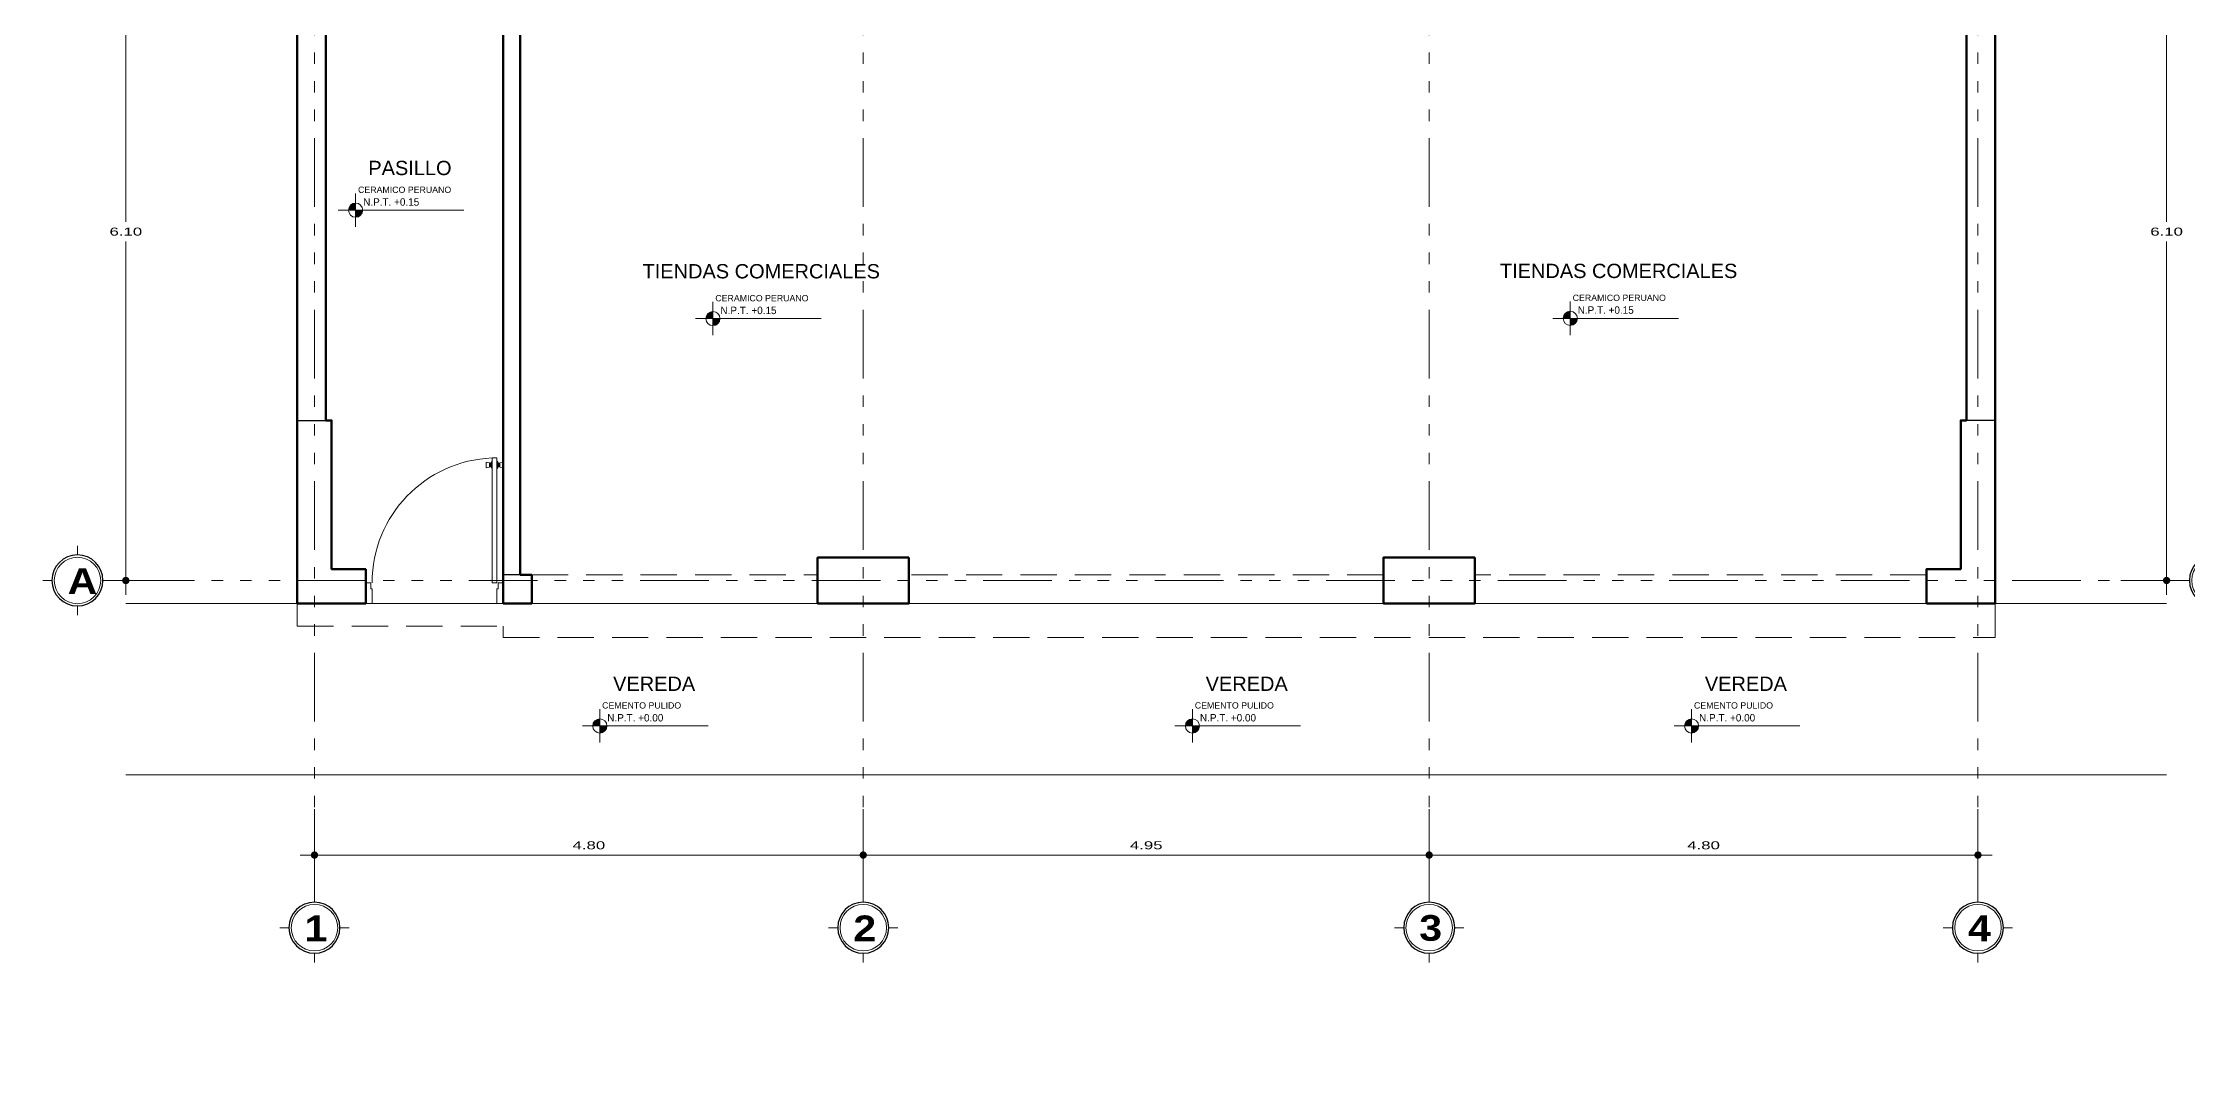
# Model space of a CAD drawing. Header units: millimetres. Extents: x 2325 to 2353, y 1262 to 1382.
# Drawn here: x 2324.55 to 2343.3, y 1303.01 to 1311.87 of the extents above; entities that cross this region are included whole.
import ezdxf

# ---------------------------------------------------------------- set-up
doc = ezdxf.new("R2010")
doc.units = ezdxf.units.MM
for name, pattern in [('ACAD_ISO14W100', [24, 12, -3, 0, -3, 0, -3, 0, -3]), ('CONTINUA', [0]), ('LÍNEAS_OCULTAS2', [4.7625, 3.175, -1.5875])]:
    doc.linetypes.add(name, pattern=pattern)
doc.layers.get('Defpoints').update_dxf_attribs({"lineweight": 0})
for name, color, linetype, lineweight in [('columnas', 152, 'Continuous', 30), ('cotas', 7, 'Continuous', 0), ('LEJANO-EJES', 191, 'Continuous', 0), ('lineas entrecortadas', 7, 'LÍNEAS_OCULTAS2', 0), ('muro alto', 42, 'Continuous', 53), ('PLUMA  01', 255, 'Continuous', 9), ('pluma 01', 7, 'Continuous', 9), ('TEXTOS', 7, 'Continuous', 0)]:
    doc.layers.add(name, color=color, linetype=linetype, lineweight=lineweight)
doc.layers.add('PUERTAS', color=7, linetype='Continuous', lineweight=0, true_color=0x4242ff)
doc.layers.add('texto', color=4, linetype='Continuous')
doc.styles.add('Roberto', font='swissel.ttf', dxfattribs={"width": 1.5})
doc.styles.get("Standard").update_dxf_attribs({"font": 'arial.ttf'})
doc.styles.add('style1', font='romans.shx', dxfattribs={"height": 0.05})
doc.styles.add('style2', font='arial.ttf')
doc.dimstyles.new('ejes cortos', dxfattribs={"dimscale": 0, "dimtxt": 0.07, "dimasz": 0.05, "dimexe": 0.12, "dimexo": 0.1, "dimgap": 0.05, "dimtad": 1, "dimtih": 1, "dimtoh": 1, "dimzin": 4, "dimdsep": 46, "dimtxsty": 'Roberto', "dimblk": 'ARROW', "dimcen": 0.05, "dimclrd": 7, "dimclre": 7, "dimclrt": 7, "dimaunit": 1, "dimadec": 3, "dimazin": 1, "dimtfac": 1, "dimtix": 1, "dimtofl": 0, "dimtmove": 0, "dimatfit": 3, "dimldrblk": 'ARROW', "dimfxl": 0.4, "dimfxlon": 1, "dimtolj": 1, "dimtzin": 4, "dimlwd": 5, "dimlwe": 0, "dimarcsym": 0})

# ---------------------------------------------------------------- blocks, each defined once
blk = doc.blocks.new('P-100')
at = {"layer": 'PUERTAS'}
for p, q in [((0.045, 0), (0, 0)), ((0.045, -0.105), (0.045, 0)), ((0.955, 0), (1, 0)), ((0.955, -0.105), (0.955, 0)), ((0.035, -0.15), (0, -0.15)), ((0.045, -0.105), (0.035, -0.105)), ((0.035, -0.15), (0.035, -0.105)), ((0.045, -0.15), (0.045, -1.06)), ((0.045, -0.15), (0.08, -0.15)), ((0.08, -1.06), (0.08, -0.15)), ((0.955, -0.105), (0.965, -0.105)), ((0.965, -0.15), (0.965, -0.105)), ((0.965, -0.15), (1, -0.15)), ((0.001, -1.028), (0.001, -0.988)), ((0.025, -0.993), (0.001, -0.988)), ((0.025, -1.023), (0.001, -1.028)), ((0.025, -1), (0.025, -0.993)), ((0.029, -1), (0.025, -1)), ((0.025, -1), (0.025, -1.017)), ((0.029, -1.017), (0.025, -1.017)), ((0.025, -1.017), (0.025, -1.023)), ((0.029, -1), (0.029, -0.997)), ((0.033, -0.997), (0.029, -0.997)), ((0.029, -1), (0.029, -1.017)), ((0.029, -1.017), (0.029, -1.019)), ((0.033, -1.019), (0.029, -1.019)), ((0.037, -0.994), (0.033, -0.994)), ((0.033, -0.997), (0.033, -0.994)), ((0.033, -0.997), (0.033, -1.019)), ((0.033, -1.019), (0.033, -1.023)), ((0.037, -1.023), (0.033, -1.023)), ((0.043, -0.982), (0.037, -0.994)), ((0.037, -0.994), (0.037, -1.023)), ((0.043, -1.035), (0.037, -1.023)), ((0.043, -0.982), (0.043, -1.035)), ((0.045, -0.982), (0.043, -0.982)), ((0.045, -1.035), (0.043, -1.035)), ((0.045, -1.06), (0.08, -1.06)), ((0.08, -0.982), (0.082, -0.982)), ((0.08, -1.008), (0.08, -1.008)), ((0.08, -1.008), (0.08, -1.008)), ((0.08, -1.035), (0.082, -1.035)), ((0.082, -0.982), (0.082, -1.035)), ((0.082, -0.982), (0.088, -0.994)), ((0.082, -1.035), (0.088, -1.023)), ((0.088, -0.994), (0.088, -1.023)), ((0.088, -0.994), (0.092, -0.994)), ((0.088, -1.023), (0.092, -1.023)), ((0.092, -0.997), (0.092, -0.994)), ((0.092, -0.997), (0.096, -0.997)), ((0.092, -0.997), (0.092, -1.019)), ((0.092, -1.019), (0.096, -1.019)), ((0.092, -1.019), (0.092, -1.023)), ((0.096, -1), (0.096, -0.997)), ((0.096, -1), (0.096, -1.017)), ((0.096, -1), (0.1, -1)), ((0.096, -1.017), (0.1, -1.017)), ((0.096, -1.017), (0.096, -1.019)), ((0.1, -0.993), (0.124, -0.988)), ((0.1, -1), (0.1, -0.993)), ((0.1, -1), (0.1, -1.017)), ((0.1, -1.017), (0.1, -1.023)), ((0.1, -1.023), (0.124, -1.028)), ((0.124, -1.028), (0.124, -0.988))]:
    blk.add_line(p, q, dxfattribs=at)
blk.add_arc((0.045, -0.15), 0.91, 272.2042, 0, dxfattribs=at)
blk = doc.blocks.new('T')
at = {"layer": 'TEXTOS'}
h = blk.add_hatch(color=256, dxfattribs=at)
h.paths.add_polyline_path([(224.431, 249.625, 0.414214), (224.369, 249.563), (224.431, 249.563)])
h.paths.add_polyline_path([(224.431, 249.563), (224.431, 249.501, 0.414214), (224.493, 249.563)])
at = {"layer": 'TEXTOS', "lineweight": 5}
for p, q in [((224.431, 249.71), (224.431, 249.563)), ((224.278, 249.563), (225.377, 249.563)), ((224.431, 249.417), (224.431, 249.563))]:
    blk.add_line(p, q, dxfattribs=at)
blk.add_circle((224.431, 249.563), 0.0619, dxfattribs=at)
blk = doc.blocks.new('circulo de Letra del Eje')
at = {"layer": 'LEJANO-EJES', "lineweight": 5}
for p, q in [((0, 0.279), (0, 0.379)), ((0.279, 0), (0.379, 0)), ((-0.279, 0), (-0.379, 0)), ((0, -0.279), (0, -0.379))]:
    blk.add_line(p, q, dxfattribs=at)
at = {"layer": 'LEJANO-EJES', "lineweight": 30}
blk.add_circle((0, 0), 0.279, dxfattribs=at)
at = {"layer": 'LEJANO-EJES', "lineweight": 5}
blk.add_circle((0, 0), 0.254, dxfattribs=at)
blk = doc.blocks.new('ARROW')
at = {"layer": 'cotas', "ltscale": 0.5}
blk.add_line((2.5, 0), (-2.5, 0), dxfattribs=at)
at = {"layer": 'cotas', "const_width": 0.635}
blk.add_lwpolyline([(-0.32, 0, 1), (0.32, 0, 1)], format="xyb", close=True, dxfattribs=at)
blk = doc.blocks.new('*D48')
at = {"layer": 'cotas', "color": 7, "linetype": 'CONTINUA', "lineweight": 0, "transparency": 16777216}
for p, q in [((2326.924, 1305.168), (2326.924, 1304.648)), ((2331.724, 1305.168), (2331.724, 1304.648))]:
    blk.add_line(p, q, dxfattribs=at)
at = {"layer": 'cotas', "color": 7, "linetype": 'CONTINUA', "lineweight": 5, "transparency": 16777216}
blk.add_line((2326.974, 1304.768), (2331.674, 1304.768), dxfattribs=at)
at = {"layer": 'Defpoints', "color": 0, "transparency": 16777216}
for p in [(2326.924, 1305.469), (2331.724, 1305.469), (2331.724, 1304.768)]:
    blk.add_point(p, dxfattribs=at)
at = {"layer": 'cotas', "color": 7, "lineweight": 5, "transparency": 16777216, "xscale": 0.05, "yscale": 0.05, "zscale": 0.05, "rotation": 180}
blk.add_blockref('ARROW', (2326.924, 1304.768), dxfattribs=at)
at = {"layer": 'cotas', "color": 7, "lineweight": 5, "transparency": 16777216, "xscale": 0.05, "yscale": 0.05, "zscale": 0.05}
blk.add_blockref('ARROW', (2331.724, 1304.768), dxfattribs=at)
at = {"layer": 'cotas', "color": 7, "transparency": 16777216, "insert": (2329.324, 1304.853), "char_height": 0.07, "attachment_point": 5, "style": 'Roberto'}
blk.add_mtext('\\A1;4.80', dxfattribs=at)
blk = doc.blocks.new('*D49')
at = {"layer": 'cotas', "color": 7, "linetype": 'CONTINUA', "lineweight": 0, "transparency": 16777216}
for p, q in [((2331.724, 1305.168), (2331.724, 1304.648)), ((2336.674, 1305.168), (2336.674, 1304.648))]:
    blk.add_line(p, q, dxfattribs=at)
at = {"layer": 'cotas', "color": 7, "linetype": 'CONTINUA', "lineweight": 5, "transparency": 16777216}
blk.add_line((2331.774, 1304.768), (2336.624, 1304.768), dxfattribs=at)
at = {"layer": 'Defpoints', "color": 0, "transparency": 16777216}
for p in [(2331.724, 1305.469), (2336.674, 1305.469), (2336.674, 1304.768)]:
    blk.add_point(p, dxfattribs=at)
at = {"layer": 'cotas', "color": 7, "lineweight": 5, "transparency": 16777216, "xscale": 0.05, "yscale": 0.05, "zscale": 0.05, "rotation": 180}
blk.add_blockref('ARROW', (2331.724, 1304.768), dxfattribs=at)
at = {"layer": 'cotas', "color": 7, "lineweight": 5, "transparency": 16777216, "xscale": 0.05, "yscale": 0.05, "zscale": 0.05}
blk.add_blockref('ARROW', (2336.674, 1304.768), dxfattribs=at)
at = {"layer": 'cotas', "color": 7, "transparency": 16777216, "insert": (2334.199, 1304.853), "char_height": 0.07, "attachment_point": 5, "style": 'Roberto'}
blk.add_mtext('\\A1;4.95', dxfattribs=at)
blk = doc.blocks.new('*D50')
at = {"layer": 'cotas', "color": 7, "linetype": 'CONTINUA', "lineweight": 0, "transparency": 16777216}
for p, q in [((2336.674, 1305.168), (2336.674, 1304.648)), ((2341.474, 1305.168), (2341.474, 1304.648))]:
    blk.add_line(p, q, dxfattribs=at)
at = {"layer": 'cotas', "color": 7, "linetype": 'CONTINUA', "lineweight": 5, "transparency": 16777216}
blk.add_line((2336.724, 1304.768), (2341.424, 1304.768), dxfattribs=at)
at = {"layer": 'Defpoints', "color": 0, "transparency": 16777216}
for p in [(2336.674, 1305.469), (2341.474, 1305.469), (2341.474, 1304.768)]:
    blk.add_point(p, dxfattribs=at)
at = {"layer": 'cotas', "color": 7, "lineweight": 5, "transparency": 16777216, "xscale": 0.05, "yscale": 0.05, "zscale": 0.05, "rotation": 180}
blk.add_blockref('ARROW', (2336.674, 1304.768), dxfattribs=at)
at = {"layer": 'cotas', "color": 7, "lineweight": 5, "transparency": 16777216, "xscale": 0.05, "yscale": 0.05, "zscale": 0.05}
blk.add_blockref('ARROW', (2341.474, 1304.768), dxfattribs=at)
at = {"layer": 'cotas', "color": 7, "transparency": 16777216, "insert": (2339.074, 1304.853), "char_height": 0.07, "attachment_point": 5, "style": 'Roberto'}
blk.add_mtext('\\A1;4.80', dxfattribs=at)
blk = doc.blocks.new('*D52')
at = {"layer": 'cotas', "color": 7, "linetype": 'CONTINUA', "lineweight": 0, "transparency": 16777216}
for p, q in [((2325.674, 1313.269), (2325.154, 1313.269)), ((2325.674, 1307.169), (2325.154, 1307.169))]:
    blk.add_line(p, q, dxfattribs=at)
at = {"layer": 'cotas', "color": 7, "linetype": 'CONTINUA', "lineweight": 5, "transparency": 16777216}
for p, q in [((2325.274, 1313.219), (2325.274, 1310.305)), ((2325.274, 1307.219), (2325.274, 1310.133))]:
    blk.add_line(p, q, dxfattribs=at)
at = {"layer": 'Defpoints', "color": 0, "transparency": 16777216}
for p in [(2326.774, 1313.269), (2325.274, 1307.169), (2326.774, 1307.169)]:
    blk.add_point(p, dxfattribs=at)
at = {"layer": 'cotas', "color": 7, "lineweight": 5, "transparency": 16777216, "xscale": 0.05, "yscale": 0.05, "zscale": 0.05}
for p, rotation in [((2325.274, 1313.269), 90), ((2325.274, 1307.169), 270)]:
    blk.add_blockref('ARROW', p, dxfattribs=dict(at, rotation=rotation))
at = {"layer": 'cotas', "color": 7, "transparency": 16777216, "insert": (2325.274, 1310.219), "char_height": 0.07, "attachment_point": 5, "style": 'Roberto'}
blk.add_mtext('\\A1;6.10', dxfattribs=at)
blk = doc.blocks.new('*D54')
at = {"layer": 'cotas', "color": 7, "linetype": 'CONTINUA', "lineweight": 0, "transparency": 16777216}
for p, q in [((2342.724, 1313.269), (2343.244, 1313.269)), ((2342.724, 1307.169), (2343.244, 1307.169))]:
    blk.add_line(p, q, dxfattribs=at)
at = {"layer": 'cotas', "color": 7, "linetype": 'CONTINUA', "lineweight": 5, "transparency": 16777216}
for p, q in [((2343.124, 1313.219), (2343.124, 1310.305)), ((2343.124, 1307.219), (2343.124, 1310.133))]:
    blk.add_line(p, q, dxfattribs=at)
at = {"layer": 'Defpoints', "color": 0, "transparency": 16777216}
for p in [(2341.624, 1313.269), (2341.624, 1307.169), (2343.124, 1307.169)]:
    blk.add_point(p, dxfattribs=at)
at = {"layer": 'cotas', "color": 7, "lineweight": 5, "transparency": 16777216, "xscale": 0.05, "yscale": 0.05, "zscale": 0.05}
for p, rotation in [((2343.124, 1313.269), 90), ((2343.124, 1307.169), 270)]:
    blk.add_blockref('ARROW', p, dxfattribs=dict(at, rotation=rotation))
at = {"layer": 'cotas', "color": 7, "transparency": 16777216, "insert": (2343.124, 1310.219), "char_height": 0.07, "attachment_point": 5, "style": 'Roberto'}
blk.add_mtext('\\A1;6.10', dxfattribs=at)
blk = doc.blocks.new('*D85')
at = {"layer": 'Defpoints', "color": 0, "transparency": 16777216}
for p in [(2332.974, 1316.219), (2333.348, 1316.219), (2332.974, 1314.819), (2325.831, 1266.472), (2331.866, 1266.472), (2331.866, 1262.322)]:
    blk.add_point(p, dxfattribs=at)
at = {"layer": 'muro alto', "color": 7, "linetype": 'CONTINUA', "lineweight": 0, "transparency": 16777216}
for p, q in [((2326.231, 1266.472), (2325.711, 1266.472)), ((2326.231, 1262.322), (2325.711, 1262.322))]:
    blk.add_line(p, q, dxfattribs=at)
at = {"layer": 'muro alto', "color": 7, "linetype": 'CONTINUA', "lineweight": 5, "transparency": 16777216}
for p, q in [((2325.831, 1266.422), (2325.831, 1264.483)), ((2325.831, 1262.372), (2325.831, 1264.312))]:
    blk.add_line(p, q, dxfattribs=at)
at = {"layer": 'PLUMA  01', "color": 7, "linetype": 'CONTINUA', "lineweight": 0, "transparency": 16777216}
for p, q in [((2333.074, 1316.219), (2333.468, 1316.219)), ((2333.074, 1314.819), (2333.468, 1314.819))]:
    blk.add_line(p, q, dxfattribs=at)
at = {"layer": 'PLUMA  01', "color": 7, "linetype": 'CONTINUA', "lineweight": 5, "transparency": 16777216}
for p, q in [((2333.348, 1316.169), (2333.348, 1315.605)), ((2333.348, 1314.869), (2333.348, 1315.433))]:
    blk.add_line(p, q, dxfattribs=at)
at = {"layer": 'muro alto', "color": 7, "lineweight": 5, "transparency": 16777216, "xscale": 0.05, "yscale": 0.05, "zscale": 0.05}
for p, rotation in [((2325.831, 1266.472), 90), ((2325.831, 1262.322), 270)]:
    blk.add_blockref('ARROW', p, dxfattribs=dict(at, rotation=rotation))
at = {"layer": 'PLUMA  01', "color": 7, "lineweight": 5, "transparency": 16777216, "xscale": 0.05, "yscale": 0.05, "zscale": 0.05}
for p, rotation in [((2333.348, 1316.219), 90), ((2333.348, 1314.819), 270)]:
    blk.add_blockref('ARROW', p, dxfattribs=dict(at, rotation=rotation))
at = {"layer": 'muro alto', "color": 7, "transparency": 16777216, "insert": (2325.831, 1264.397), "char_height": 0.07, "attachment_point": 5, "style": 'Roberto'}
blk.add_mtext('\\A1;4.15', dxfattribs=at)
at = {"layer": 'PLUMA  01', "color": 7, "transparency": 16777216, "insert": (2333.348, 1315.519), "char_height": 0.07, "attachment_point": 5, "style": 'Roberto'}
blk.add_mtext('\\A1;1.40', dxfattribs=at)
blk = doc.blocks.new('*D89')
at = {"layer": 'Defpoints', "color": 0, "transparency": 16777216}
for p in [(2332.974, 1319.569), (2333.858, 1319.569), (2332.974, 1316.219), (2332.988, 1292.522), (2332.988, 1289.672), (2333.335, 1289.672)]:
    blk.add_point(p, dxfattribs=at)
at = {"layer": 'PLUMA  01', "color": 7, "linetype": 'CONTINUA', "lineweight": 0, "transparency": 16777216}
for p, q in [((2333.458, 1319.569), (2333.978, 1319.569)), ((2333.458, 1316.219), (2333.978, 1316.219)), ((2333.088, 1292.522), (2333.455, 1292.522)), ((2333.088, 1289.672), (2333.455, 1289.672))]:
    blk.add_line(p, q, dxfattribs=at)
at = {"layer": 'PLUMA  01', "color": 7, "linetype": 'CONTINUA', "lineweight": 5, "transparency": 16777216}
for p, q in [((2333.858, 1319.519), (2333.858, 1317.98)), ((2333.858, 1316.269), (2333.858, 1317.808)), ((2333.335, 1292.472), (2333.335, 1291.183)), ((2333.335, 1289.722), (2333.335, 1291.012))]:
    blk.add_line(p, q, dxfattribs=at)
at = {"layer": 'PLUMA  01', "color": 7, "lineweight": 5, "transparency": 16777216, "xscale": 0.05, "yscale": 0.05, "zscale": 0.05}
for p, rotation in [((2333.858, 1319.569), 90), ((2333.858, 1316.219), 270), ((2333.335, 1292.522), 90), ((2333.335, 1289.672), 270)]:
    blk.add_blockref('ARROW', p, dxfattribs=dict(at, rotation=rotation))
at = {"layer": 'PLUMA  01', "color": 7, "transparency": 16777216, "char_height": 0.07, "attachment_point": 5, "style": 'Roberto'}
for s, insert in [('\\A1;3.35', (2333.858, 1317.894)), ('\\A1;2.85', (2333.335, 1291.097))]:
    blk.add_mtext(s, dxfattribs=dict(at, insert=insert))

msp = doc.modelspace()

# ---------------------------------------------------------------- linework, layer by layer
at = {"layer": 'columnas', "ltscale": 1.5}
for points in [[(2327.074, 1307.269), (2327.374, 1307.269), (2327.374, 1306.969), (2326.774, 1306.969), (2326.774, 1308.569), (2327.074, 1308.569)], [(2341.324, 1307.269), (2341.024, 1307.269), (2341.024, 1306.969), (2341.624, 1306.969), (2341.624, 1308.569), (2341.324, 1308.569)], [(2328.574, 1306.969), (2328.824, 1306.969), (2328.824, 1307.219), (2328.574, 1307.219)], [(2331.324, 1306.969), (2332.124, 1306.969), (2332.124, 1307.369), (2331.324, 1307.369)], [(2336.274, 1306.969), (2337.074, 1306.969), (2337.074, 1307.369), (2336.274, 1307.369)]]:
    msp.add_lwpolyline(points, close=True, dxfattribs=at)
at = {"layer": 'LEJANO-EJES', "color": 6, "linetype": 'ACAD_ISO14W100', "lineweight": 0, "ltscale": 0.05, "transparency": 16777216}
for p, q in [((2326.924, 1304.436), (2326.924, 1321.569)), ((2331.724, 1304.436), (2331.724, 1321.569)), ((2336.674, 1304.436), (2336.674, 1321.569)), ((2341.474, 1304.436), (2341.474, 1321.569)), ((2325.274, 1307.169), (2343.124, 1307.169))]:
    msp.add_line(p, q, dxfattribs=at)
at = {"layer": 'lineas entrecortadas', "ltscale": 0.1}
msp.add_line((2328.824, 1307.219), (2331.324, 1307.219), dxfattribs=at)
for points in [[(2336.274, 1307.219), (2332.124, 1307.219)], [(2341.024, 1307.219), (2337.074, 1307.219)], [(2326.774, 1306.969), (2326.774, 1306.769), (2328.574, 1306.769), (2328.574, 1306.669), (2341.624, 1306.669), (2341.624, 1306.969)]]:
    msp.add_lwpolyline(points, dxfattribs=at)
at = {"layer": 'muro alto', "transparency": 16777216}
for p, q in [((2328.574, 1313.569), (2328.574, 1306.969)), ((2328.724, 1313.569), (2328.724, 1307.219)), ((2327.374, 1307.269), (2327.374, 1306.969))]:
    msp.add_line(p, q, dxfattribs=at)
for points in [[(2327.374, 1306.969), (2326.774, 1306.969), (2326.774, 1319.569), (2341.624, 1319.569), (2341.624, 1306.969), (2341.624, 1306.969)], [(2327.024, 1308.569), (2327.024, 1312.069)], [(2341.374, 1312.069), (2341.374, 1308.569)], [(2328.824, 1307.219), (2328.724, 1307.219)], [(2328.824, 1306.969), (2328.574, 1306.969)]]:
    msp.add_lwpolyline(points, dxfattribs=at)
at = {"layer": 'muro alto'}
for points in [[(2327.374, 1307.269), (2327.074, 1307.269), (2327.074, 1308.569), (2327.024, 1308.569)], [(2341.624, 1306.969), (2341.024, 1306.969), (2341.024, 1307.269), (2341.324, 1307.269), (2341.324, 1308.569), (2341.374, 1308.569)], [(2328.824, 1307.219), (2328.824, 1306.969)]]:
    msp.add_lwpolyline(points, dxfattribs=at)
for points in [[(2332.124, 1307.369), (2331.324, 1307.369), (2331.324, 1306.969), (2332.124, 1306.969)], [(2337.074, 1307.369), (2336.274, 1307.369), (2336.274, 1306.969), (2337.074, 1306.969)]]:
    msp.add_lwpolyline(points, close=True, dxfattribs=at)
at = {"layer": 'pluma 01'}
for p, q in [((2326.774, 1306.969), (2325.274, 1306.969)), ((2327.374, 1306.969), (2328.574, 1306.969)), ((2328.824, 1306.969), (2331.324, 1306.969)), ((2332.124, 1306.969), (2336.274, 1306.969)), ((2337.074, 1306.969), (2341.024, 1306.969)), ((2341.624, 1306.969), (2343.124, 1306.969)), ((2343.124, 1305.469), (2325.274, 1305.469))]:
    msp.add_line(p, q, dxfattribs=at)

# ---------------------------------------------------------------- block references
at = {"layer": 'LEJANO-EJES', "xscale": -0.8, "yscale": 0.8, "zscale": 0.8}
for p in [(2324.851, 1307.169), (2343.547, 1307.169), (2326.924, 1304.133), (2331.724, 1304.133), (2336.674, 1304.133), (2341.474, 1304.133)]:
    msp.add_blockref('circulo de Letra del Eje', p, dxfattribs=at)
at = {"layer": 'PUERTAS', "transparency": 16777216, "xscale": 1.2, "yscale": 1.2, "zscale": 1.2, "rotation": 180}
msp.add_blockref('P-100', (2328.574, 1306.969), dxfattribs=at)
at = {"layer": 'TEXTOS', "color": 7, "transparency": 16777216}
for p in [(2102.853, 1060.844), (2105.978, 1059.896), (2113.477, 1059.898), (2104.989, 1056.334), (2110.172, 1056.334), (2114.538, 1056.334)]:
    msp.add_blockref('T', p, dxfattribs=at)

# ---------------------------------------------------------------- texts
at = {"layer": 'texto', "char_height": 0.22464, "width": 0.20665, "attachment_point": 7, "rotation": 0.0001, "style": 'style1'}
for s, insert in [('{\\fArial Black|b0|i0|c0|p34;A}', (2324.765, 1307.051)), ('{\\fArial Black|b0|i0|c0|p34;1}', (2326.837, 1304.015)), ('{\\fArial Black|b0|i0|c0|p34;2}', (2331.637, 1304.015)), ('{\\fArial Black|b0|i0|c0|p34;3}', (2336.587, 1304.015)), ('{\\fArial Black|b0|i0|c0|p34;4}', (2341.387, 1304.015))]:
    msp.add_mtext(s, dxfattribs=dict(at, insert=insert))
at = {"layer": 'TEXTOS', "color": 7, "transparency": 16777216, "char_height": 0.125, "width": 2.42165, "attachment_point": 5}
for s, insert in [('{\\fSwis721 BlkEx BT|b0|i0|c0|p34;PASILLO}', (2327.759, 1310.775)), ('{\\fSwis721 BlkEx BT|b0|i0|c0|p34;TIENDAS COMERCIALES}', (2330.832, 1309.872)), ('{\\fSwis721 BlkEx BT|b0|i0|c0|p34;TIENDAS COMERCIALES}', (2338.331, 1309.875)), ('{\\fSwis721 BlkEx BT|b0|i0|c0|p34;VEREDA}', (2329.895, 1306.266)), ('{\\fSwis721 BlkEx BT|b0|i0|c0|p34;VEREDA}', (2335.078, 1306.266)), ('{\\fSwis721 BlkEx BT|b0|i0|c0|p34;VEREDA}', (2339.444, 1306.266))]:
    msp.add_mtext(s, dxfattribs=dict(at, insert=insert))
at = {"layer": 'TEXTOS', "color": 7, "transparency": 16777216, "width": 0.9348, "attachment_point": 1, "style": 'style2'}
for s, insert, char_height in [('{\\fSwis721 BT|b0|i0|c0|p34;CERAMICO PERUANO}', (2327.305, 1310.613), 0.055), ('{\\fSimplified Arabic Fixed|b0|i0|c0|p49;N.P.T. +0.15}', (2327.35, 1310.511), 0.065), ('{\\fSwis721 BT|b0|i0|c0|p34;CERAMICO PERUANO}', (2330.43, 1309.665), 0.055), ('{\\fSwis721 BT|b0|i0|c0|p34;CERAMICO PERUANO}', (2337.929, 1309.668), 0.055), ('{\\fSimplified Arabic Fixed|b0|i0|c0|p49;N.P.T. +0.15}', (2330.475, 1309.563), 0.065), ('{\\fSimplified Arabic Fixed|b0|i0|c0|p49;N.P.T. +0.15}', (2337.973, 1309.566), 0.065), ('{\\fSwis721 BT|b0|i0|c0|p34;CEMENTO PULIDO}', (2329.44, 1306.104), 0.055), ('{\\fSwis721 BT|b0|i0|c0|p34;CEMENTO PULIDO}', (2334.624, 1306.104), 0.055), ('{\\fSwis721 BT|b0|i0|c0|p34;CEMENTO PULIDO}', (2338.99, 1306.104), 0.055), ('{\\fSimplified Arabic Fixed|b0|i0|c0|p49;N.P.T. +0.00}', (2329.485, 1306.001), 0.065), ('{\\fSimplified Arabic Fixed|b0|i0|c0|p49;N.P.T. +0.00}', (2334.669, 1306.001), 0.065), ('{\\fSimplified Arabic Fixed|b0|i0|c0|p49;N.P.T. +0.00}', (2339.035, 1306.001), 0.065)]:
    msp.add_mtext(s, dxfattribs=dict(at, insert=insert, char_height=char_height))

# ---------------------------------------------------------------- dimensions: what is measured, and where the dimension line sits
at = {"layer": 'cotas'}
for base, p1, p2, picture, middle in [((2325.274, 1307.169), (2326.774, 1313.269), (2326.774, 1307.169), '*D52', (2325.274, 1310.219)), ((2343.124, 1307.169), (2341.624, 1313.269), (2341.624, 1307.169), '*D54', (2343.124, 1310.219))]:
    dim = msp.add_linear_dim(base=base, p1=p1, p2=p2, angle=90, dimstyle='ejes cortos', override={"dimscale": 1, "dimtmove": 1}, dxfattribs=at)
    dim.commit()
    dim.dimension.update_dxf_attribs({"geometry": picture, "text_midpoint": middle})
for base, p1, p2, override, picture, middle in [((2331.724, 1304.768), (2326.924, 1305.469), (2331.724, 1305.469), {"dimscale": 1}, '*D48', (2329.324, 1304.853)), ((2336.674, 1304.768), (2331.724, 1305.469), (2336.674, 1305.469), {"dimscale": 1, "dimtmove": 1}, '*D49', (2334.199, 1304.853)), ((2341.474, 1304.768), (2336.674, 1305.469), (2341.474, 1305.469), {"dimscale": 1, "dimtmove": 1}, '*D50', (2339.074, 1304.853))]:
    dim = msp.add_linear_dim(base=base, p1=p1, p2=p2, dimstyle='ejes cortos', override=override, dxfattribs=at)
    dim.commit()
    dim.dimension.update_dxf_attribs({"geometry": picture, "text_midpoint": middle})
at = {"layer": 'muro alto'}
dim = msp.add_linear_dim(base=(2325.831, 1266.472), p1=(2331.866, 1262.322), p2=(2331.866, 1266.472), angle=90, dimstyle='ejes cortos', override={"dimscale": 1}, dxfattribs=at)
dim.commit()
dim.dimension.update_dxf_attribs({"geometry": '*D85', "text_midpoint": (2325.831, 1264.397)})
at = {"layer": 'PLUMA  01'}
for base, p1, p2, picture, middle in [((2333.335, 1289.672), (2332.988, 1292.522), (2332.988, 1289.672), '*D89', (2333.335, 1291.097)), ((2333.858, 1319.569), (2332.974, 1316.219), (2332.974, 1319.569), '*D89', (2333.858, 1317.894)), ((2333.348, 1316.219), (2332.974, 1314.819), (2332.974, 1316.219), '*D85', (2333.348, 1315.519))]:
    dim = msp.add_linear_dim(base=base, p1=p1, p2=p2, angle=90, dimstyle='ejes cortos', override={"dimscale": 1}, dxfattribs=at)
    dim.commit()
    dim.dimension.update_dxf_attribs({"geometry": picture, "text_midpoint": middle})

doc.saveas('drawing.dxf')
